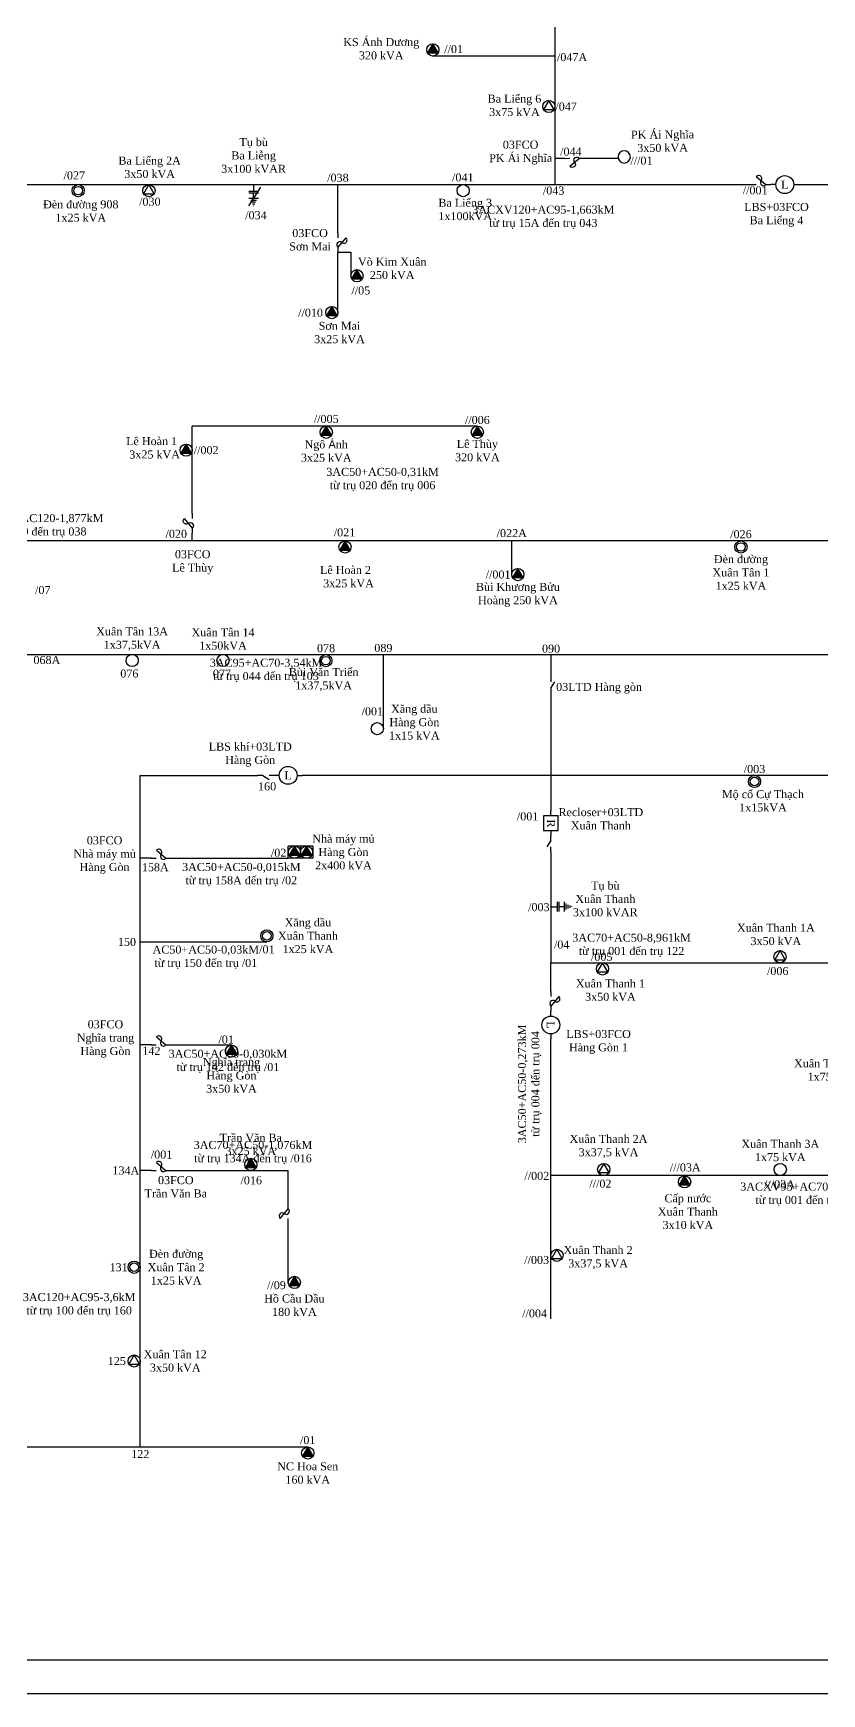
# Model space of a CAD drawing. Extents: x 291 to 2816, y -11 to 1308.
# Drawn here: x 2177.9 to 2414.6, y -10.7 to 487.2 of the extents above; entities that cross this region are included whole.
import ezdxf

# ---------------------------------------------------------------- set-up
doc = ezdxf.new("R2010")
doc.units = 0
doc.header["$MEASUREMENT"] = 0
doc.layers.get('0').update_dxf_attribs({"linetype": 'CONTINUOUS'})
for name, color, linetype in [('472', 4, 'CONTINUOUS'), ('473', 1, 'CONTINUOUS'), ('477', 3, 'CONTINUOUS'), ('KHOANG_CACH', 170, 'CONTINUOUS'), ('TBA', 125, 'CONTINUOUS'), ('THIET_BI', 7, 'CONTINUOUS')]:
    doc.layers.add(name, color=color, linetype=linetype)
doc.styles.add('_VNITIME3_5', font='VNTIME.TTF', dxfattribs={"height": 3.5})

# ---------------------------------------------------------------- blocks, each defined once
blk = doc.blocks.new('TBA_3P_KH')
at = {"layer": 'TBA'}
blk.add_hatch(color=256, dxfattribs=at).paths.add_polyline_path([(3187.12, -1054.35), (3185.53, -1057.1), (3188.71, -1057.1)])
blk.add_lwpolyline([(3187.12, -1054.35), (3185.53, -1057.1), (3188.71, -1057.1)], close=True, dxfattribs=at)
blk.add_circle((3187.12, -1056.19), 1.83, dxfattribs=at)
blk = doc.blocks.new('TBA_1P_KH')
at = {"layer": 'TBA'}
for radius in [1.83, 1.28]:
    blk.add_circle((3182.03, -1056.19), radius, dxfattribs=at)
blk = doc.blocks.new('TBA_3P_DL')
at = {"layer": 'TBA'}
blk.add_lwpolyline([(3171.29, -1054.35), (3169.7, -1057.1), (3172.88, -1057.1)], close=True, dxfattribs=at)
blk.add_circle((3171.29, -1056.19), 1.83, dxfattribs=at)
blk = doc.blocks.new('TBA_1P_DL')
at = {"layer": 'TBA'}
blk.add_circle((3165.97, -1056.19), 1.83, dxfattribs=at)
blk = doc.blocks.new('LBS')
at = {"layer": 'THIET_BI'}
for p, q in [((3348.97, -1069.32), (3347.47, -1069.32)), ((3354.34, -1069.32), (3355.84, -1069.32))]:
    blk.add_line(p, q, dxfattribs=at)
blk.add_circle((3351.65, -1069.32), 2.68, dxfattribs=at)
at = {"layer": 'THIET_BI', "insert": (3351.65, -1069.35), "char_height": 2.39, "width": 4.7726, "attachment_point": 5, "style": '_VNITIME3_5'}
blk.add_mtext('L', dxfattribs=at)
blk = doc.blocks.new('LTD-DS')
at = {"layer": 'THIET_BI'}
for p, q in [((3348.2, -1080.29), (3349.7, -1080.29)), ((3351.65, -1080.29), (3353.16, -1080.29))]:
    blk.add_line(p, q, dxfattribs=at)
blk.add_lwpolyline([(3351.65, -1080.29), (3349.71, -1079.08)], dxfattribs=at)
blk = doc.blocks.new('FCO')
at = {"layer": 'THIET_BI'}
for p, q in [((3349.72, -1089.07), (3352.58, -1091.47)), ((3348.2, -1091.47), (3349.7, -1091.47)), ((3352.58, -1091.47), (3354.08, -1091.47))]:
    blk.add_line(p, q, dxfattribs=at)
for centre, start, end in [((3350.43, -1089.67), 320, 140), ((3351.86, -1090.87), 140, 320)]:
    blk.add_arc(centre, 0.934, start, end, dxfattribs=at)
blk = doc.blocks.new('TU_BU')
at = {"layer": 'THIET_BI'}
blk.add_hatch(color=256, dxfattribs=at).paths.add_polyline_path([(3354.18, -1110.3, 1), (3354.08, -1110.3, 1)])
for points in [[(3354.13, -1110.3), (3354.13, -1112.31)], [(3352.7, -1112.31), (3355.56, -1112.31)], [(3352.7, -1112.82), (3355.56, -1112.82)], [(3352.7, -1114.36), (3355.56, -1114.36)], [(3353.28, -1114.93), (3355.05, -1114.93)], [(3354.13, -1114.36), (3354.13, -1112.82)], [(3353.59, -1115.5), (3354.73, -1115.5)], [(3353.82, -1116.07), (3354.51, -1116.07)], [(3354.11, -1116.64), (3354.22, -1116.64)]]:
    blk.add_lwpolyline(points, dxfattribs=at)
blk.add_circle((3354.13, -1110.3), 0.0497, dxfattribs=at)
blk = doc.blocks.new('RECLOSER')
at = {"layer": 'THIET_BI'}
for p, q in [((3349.82, -1059.39), (3348.32, -1059.39)), ((3354.17, -1059.39), (3355.67, -1059.39))]:
    blk.add_line(p, q, dxfattribs=at)
blk.add_lwpolyline([(3349.82, -1057.22), (3349.82, -1061.57), (3354.17, -1061.57), (3354.17, -1057.22)], close=True, dxfattribs=at)
at = {"layer": 'THIET_BI', "insert": (3352.09, -1059.33), "char_height": 2.39, "width": 4.7726, "attachment_point": 5, "style": '_VNITIME3_5'}
blk.add_mtext('R', dxfattribs=at)
blk = doc.blocks.new('TBA_3P_KHTN')
at = {"layer": 'TBA'}
blk.add_hatch(color=256, dxfattribs=at).paths.add_polyline_path([(3191.96, -1054.35), (3190.36, -1057.08), (3193.56, -1057.08)])
for p, q in [((3193.79, -1054.35), (3190.12, -1054.35)), ((3190.12, -1058.02), (3190.12, -1054.35)), ((3191.96, -1054.35), (3190.36, -1057.08)), ((3193.56, -1057.08), (3191.96, -1054.35)), ((3193.79, -1054.35), (3193.79, -1058.02)), ((3193.79, -1058.02), (3190.12, -1058.02)), ((3190.35, -1057.08), (3193.56, -1057.08))]:
    blk.add_line(p, q, dxfattribs=at)
blk.add_circle((3191.96, -1056.19), 1.83, dxfattribs=at)
blk = doc.blocks.new('TBU_UNG_DONG')
at = {"layer": 'THIET_BI'}
blk.add_hatch(color=256, dxfattribs=at).paths.add_polyline_path([(2721.48, 392.64, 1), (2721.58, 392.64, 1)])
blk.add_line((2723.55, 391.84), (2720.02, 386.29))
for points in [[(2720.1, 390.63), (2722.96, 390.63)], [(2720.1, 390.12), (2722.96, 390.12)], [(2720.1, 388.58), (2722.96, 388.58)], [(2721.53, 392.64), (2721.53, 390.63)], [(2721.53, 388.58), (2721.53, 390.12)], [(2720.67, 388.01), (2722.44, 388.01)], [(2720.98, 387.44), (2722.13, 387.44)], [(2721.21, 386.87), (2721.9, 386.87)], [(2721.5, 386.29), (2721.61, 386.29)]]:
    blk.add_lwpolyline(points, dxfattribs=at)
blk.add_circle((2721.53, 392.64), 0.0497, dxfattribs=at)

msp = doc.modelspace()

# ---------------------------------------------------------------- linework, layer by layer
msp.add_lwpolyline([(2801.05, -0.62), (301.05, -0.68), (301.05, 1298.22), (2801.05, 1298.22)], close=True)
at = {"layer": '472'}
for p, q in [((2337.44, 449.69), (2334.5, 449.69)), ((2334.5, 441.83), (2393.4, 441.82)), ((2407.64, 441.82), (2546.84, 441.79))]:
    msp.add_line(p, q, dxfattribs=at)
for points in [[(2334.5, 788.34), (2334.5, 441.83)], [(2334.5, 480.37), (2297.83, 480.37)], [(2343.31, 449.73), (2353.47, 449.79)], [(1959.88, 441.84), (2334.5, 441.83)], [(2269.37, 427.4), (2269.37, 441.84)], [(2269.37, 403.44), (2269.37, 421.52)], [(2269.37, 421.52), (2273.24, 421.52)], [(2273.24, 421.52), (2273.24, 414.49)]]:
    msp.add_lwpolyline(points, dxfattribs=at)
at = {"layer": '473'}
for points in [[(2225.66, 343.19), (2225.66, 369.39)], [(2311.21, 369.39), (2225.66, 369.39)], [(2703.66, 334.99), (2117, 334.99)], [(2225.66, 334.99), (2225.66, 337.31)], [(2321.53, 324.88), (2321.53, 334.99)], [(2210.07, 63.3), (2210.07, 264.66)], [(2210.07, 264.66), (2245.28, 264.66)], [(2213.38, 239.8), (2210.07, 239.8)], [(2219.25, 239.8), (2254.47, 239.8)], [(2210.07, 214.71), (2248.05, 214.71)], [(2213.38, 183.81), (2210.07, 183.81)], [(2219.25, 183.81), (2237.42, 183.81)], [(2213.38, 146.17), (2210.07, 146.17)], [(2219.09, 146.17), (2254.47, 146.17)], [(2254.47, 136.18), (2254.47, 146.17)], [(2254.47, 112.63), (2254.47, 130.3)], [(2042.96, 63.3), (2260.31, 63.3)]]:
    msp.add_lwpolyline(points, dxfattribs=at)
at = {"layer": '477'}
msp.add_line((2333.25, 300.94), (2333.25, 294.21), dxfattribs=at)
for points in [[(1918.66, 300.94), (2626.84, 300.94)], [(2283.01, 278.67), (2283.01, 300.94)], [(2333.25, 289.63), (2333.25, 254.02)], [(2563.72, 264.65), (2258.61, 264.66)], [(2333.25, 241.72), (2333.25, 208.46)], [(2333.25, 208.46), (2510.76, 208.46)], [(2333.25, 199.88), (2333.25, 208.46)], [(2333.25, 101.74), (2333.25, 185.63)], [(2541.1, 144.63), (2333.25, 144.63)]]:
    msp.add_lwpolyline(points, dxfattribs=at)
at = {"layer": 'THIET_BI'}
msp.add_lwpolyline([(291.05, 1308.16), (2811.05, 1308.16), (2811.05, -10.74), (291.05, -10.74)], close=True, dxfattribs=at)

# ---------------------------------------------------------------- block references
msp.add_blockref('TBU_UNG_DONG', (-477.46, 49.19))
at = {"layer": 'TBA', "color": 128}
for name, p in [('TBA_3P_KH', (-889.29, 1538.39)), ('TBA_3P_DL', (-838.62, 1521.41)), ('TBA_1P_KH', (-990.61, 1496.19)), ('TBA_3P_DL', (-958.63, 1496.19)), ('TBA_1P_DL', (-859.04, 1496.19)), ('TBA_3P_KH', (-912.04, 1470.68)), ('TBA_3P_KH', (-919.58, 1459.62)), ('TBA_3P_KH', (-921.25, 1423.75)), ('TBA_3P_KH', (-875.91, 1423.75)), ('TBA_3P_KH', (-963.29, 1418.36)), ('TBA_3P_KH', (-915.62, 1389.34)), ('TBA_1P_KH', (-791.74, 1389.34)), ('TBA_3P_KH', (-863.75, 1381.07)), ('TBA_1P_DL', (-958.36, 1355.29)), ('TBA_1P_DL', (-931.09, 1355.29)), ('TBA_1P_KH', (-916.3, 1355.25)), ('TBA_1P_DL', (-884.79, 1334.86)), ('TBA_1P_KH', (-787.67, 1319.01)), ('TBA_3P_KHTN', (-935.65, 1297.82)), ('TBA_3P_KHTN', (-931.99, 1297.82)), ('TBA_1P_KH', (-933.98, 1272.73)), ('TBA_3P_DL', (-769.27, 1266.48)), ('TBA_3P_DL', (-822.52, 1262.82)), ('TBA_3P_KH', (-949.7, 1238.16)), ('TBA_3P_KH', (-943.9, 1204.19)), ('TBA_3P_DL', (-822.16, 1202.65)), ('TBA_3P_KH', (-813.73, 1198.98)), ('TBA_1P_DL', (-763.88, 1202.65)), ('TBA_3P_DL', (-836.2, 1176.93)), ('TBA_1P_KH', (-973.8, 1173.35)), ('TBA_3P_KH', (-930.82, 1168.81)), ('TBA_3P_DL', (-963.06, 1145.24)), ('TBA_3P_KH', (-926.81, 1117.65))]:
    msp.add_blockref(name, p, dxfattribs=at)
at = {"layer": 'TBA', "color": 128, "xscale": -1, "rotation": 0.3667033175766576}
msp.add_blockref('TBA_1P_DL', (5514.43, 1526.54), dxfattribs=at)
at = {"layer": 'THIET_BI', "xscale": -1}
for p, rotation in [((-1003.71, -663.19), 180.3667518935787), ((1134.19, 3691.39), 90)]:
    msp.add_blockref('FCO', p, dxfattribs=dict(at, rotation=rotation))
at = {"layer": 'THIET_BI'}
for name, p in [('FCO', (-954.81, 1533.29)), ('LBS', (-948.2, 1511.14)), ('LBS', (-1097.23, 1333.98)), ('FCO', (-1134.83, 1331.27)), ('FCO', (-1134.83, 1275.28)), ('FCO', (-1134.83, 1237.64))]:
    msp.add_blockref(name, p, dxfattribs=at)
for name, p, rotation in [('FCO', (3360.84, 3775.6), 270), ('LTD-DS', (3413.55, 3642.42), 269.9999531597495), ('LTD-DS', (5598.44, -815.63), 180), ('RECLOSER', (3392.65, 3602.34), 270), ('LTD-DS', (1252.96, -3106.48), 90), ('TU_BU', (1222.96, -3128.84), 90), ('FCO', (3424.73, 3548.08), 270), ('LBS', (3402.57, 3541.47), 270), ('FCO', (1163, -3217.9), 90)]:
    msp.add_blockref(name, p, dxfattribs=dict(at, rotation=rotation))

# ---------------------------------------------------------------- texts
at = {"layer": 'KHOANG_CACH', "char_height": 2.4, "attachment_point": 5, "style": '_VNITIME3_5'}
for s, insert, width in [('3ACXV120+AC95-1,663kM\\Ptõ trô 15A ®Õn trô 043', (2331, 432.02), 69.7357), ('3AC50+AC50-0,31kM\\Ptõ trô 020 ®Õn trô 006', (2282.77, 353.37), 69.7357), ('3ACX240+AC120-1,877kM\\Ptõ trô 100 ®Õn trô 038', (2178.09, 339.51), 69.7357), ('3AC95+AC70-3,54kM\\Ptõ trô 044 ®Õn trô 103', (2247.79, 296.14), 46.0123), ('3AC50+AC50-0,015kM\\Ptõ trô 158A ®Õn trô /02', (2240.39, 234.89), 69.7357), ('3AC70+AC50-8,961kM\\Ptõ trô 001 ®Õn trô 122', (2357.48, 213.7), 69.7357), ('AC50+AC50-0,03kM\\Ptõ trô 150 ®Õn trô /01', (2229.73, 210.12), 69.7357), ('3AC50+AC50-0,030kM\\Ptõ trô 142 ®Õn trô /01', (2236.36, 178.89), 69.7357), ('3AC70+AC50-1,076kM\\Ptõ trô 134A ®Õn trô /016', (2243.88, 151.54), 69.7357), ('3ACXV95+AC70-3,323kM\\Ptõ trô 001 ®Õn trô 047', (2410.49, 139.05), 69.7357), ('3AC120+AC95-3,6kM\\Ptõ trô 100 ®Õn trô 160', (2191.71, 105.91), 69.7357)]:
    msp.add_mtext(s, dxfattribs=dict(at, insert=insert, width=width))
at = {"layer": 'KHOANG_CACH', "insert": (2326.92, 172.13), "char_height": 2.4, "width": 69.7357, "attachment_point": 5, "rotation": 90, "style": '_VNITIME3_5'}
msp.add_mtext('3AC50+AC50-0,273kM\\Ptõ trô 004 ®Õn trô 004', dxfattribs=at)
at = {"layer": 'TBA', "color": 128, "char_height": 2.4, "attachment_point": 5, "style": '_VNITIME3_5'}
for s, insert, width in [('{\\fTimes New Roman|b0|i0|c0|p18;KS Ánh Dương\\P320 kVA}', (2282.36, 482.53), 31.2626), ('Ba LiÓng 6\\P3x75 kVA', (2322.34, 465.56), 31.2626), ('/047', (2337.83, 465.22), 31.2626), ('Ba LiÓng 2A\\P3x50 kVA', (2212.87, 446.98), 31.2626), ('/027', (2190.27, 444.55), 31.2626), ('/041', (2306.83, 443.97), 31.2626), ('§Ìn ®\xadêng 908\\P1x25 kVA', (2192.21, 433.87), 31.2626), ('/030', (2212.93, 436.69), 31.2626), ('Ba LiÓng 3\\P1x100kVA', (2307.56, 434.33), 31.2626), ('{\\fTimes New Roman|b0|i0|c0|p18;Võ Kim Xuân\\P250 kVA}', (2285.65, 416.69), 31.2626), ('S¬n Mai\\P3x25 kVA', (2269.84, 397.44), 31.2626), ('//005', (2265.86, 371.54), 31.2626), ('Lª Hoµn 1\\P  3x25 kVA', (2213.47, 362.86), 31.2626), ('Ng« {\\f.VnArialH|b0|i0|c0|p34;¸}nh\\P3x25 kVA', (2265.86, 361.9), 31.2626), ('Lª Thïy\\P320 kVA', (2311.21, 362.04), 31.2626), ('//002', (2229.84, 362.17), 31.2626), ('/021', (2271.36, 337.52), 31.2626), ('/026', (2390.3, 336.97), 31.2626), ('§Ìn ®\xadêng\\PXu©n T©n 1\\P1x25 kVA', (2390.3, 325.48), 31.2626), ('Lª Hoµn 2\\P  3x25 kVA', (2271.64, 324.23), 31.2626), ('{\\fTimes New Roman|b0|i0|c0|p18;Bùi Khương Bửu Hoàng 250 kVA}', (2323.37, 318.79), 31.2626), ('{\\fTimes New Roman|b0|i0|c0|p18;Xuân Tân 13A\\P1x37,5kVA}', (2207.61, 305.55), 31.2626), ('Xu©n T©n 14\\P1x50kVA', (2234.89, 305.54), 31.2626), ('078', (2265.8, 302.78), 5.7418), ('076', (2206.78, 295.19), 5.7418), ('077', (2234.56, 295.18), 5.7418), ('Bïi V¨n TriÓn\\P1x37,5kVA', (2265.08, 293.38), 31.2626), ('X¨ng dÇu\\PHµng Gßn\\P1x15 kVA', (2292.3, 280.59), 31.2626), ('/003', (2394.36, 266.56), 5.7418), ('{\\fTimes New Roman|b0|i0|c0|p18;Mộ cổ Cự Thạch\\P1x15kVA}', (2396.9, 257.01), 31.2626), ('Nhµ m¸y mñ\\PHµng Gßn\\P2x400 kVA', (2271.03, 241.64), 31.2626), ('X¨ng dÇu\\PXu©n Thanh\\P1x25 kVA', (2260.37, 216.54), 31.2626), ('Xu©n Thanh 1A\\P3x50 kVA', (2400.77, 216.94), 31.2626), ('/005', (2348.52, 210.25), 31.2626), ('/006', (2401.33, 205.98), 31.2626), ('Xu©n Thanh 1\\P3x50 kVA', (2351.13, 200.23), 31.2626), ('NghÜa trang\\PHµng Gßn\\P3x50 kVA', (2237.42, 174.66), 31.2626), ('Xu©n Thanh 3D\\P1x75 kVA', (2417.9, 176.26), 31.2626), ('TrÇn V¨n Ba\\P3x25 kVA', (2243.22, 153.98), 31.2626), ('Xu©n Thanh 2A\\P3x37,5 kVA', (2350.56, 153.38), 31.2626), ('Xu©n Thanh 3A\\P1x75 kVA', (2402.1, 152.15), 31.2626), ('///03A', (2373.58, 147.08), 31.2626), ('///02', (2348.13, 142.2), 31.2626), ('///03A', (2401.88, 142.02), 31.2626), ('CÊp n\xadíc\\PXu©n Thanh\\P3x10 kVA', (2374.37, 133.81), 31.2626), ('§Ìn ®\xadêng\\PXu©n T©n 2\\P1x25 kVA', (2220.82, 117.16), 31.2626), ('//003', (2329, 119.34), 31.2626), ('Xu©n Thanh 2\\P3x37,5 kVA', (2347.44, 120.04), 31.2626), ('131', (2203.57, 117.16), 31.2626), ('{\\fTimes New Roman|b0|i0|c0|p18;Hồ Cầu Dầu\\P180 kVA}', (2256.3, 105.76), 31.2626), ('125', (2203.03, 89.05), 8.9818), ('Xu©n T©n 12\\P3x50 kVA', (2220.55, 89.05), 31.2626), ('NC Hoa Sen\\P160 kVA', (2260.31, 55.44), 31.2626)]:
    msp.add_mtext(s, dxfattribs=dict(at, insert=insert, width=width))
at = {"layer": 'TBA', "color": 128, "insert": (2366.77, 454.82), "char_height": 2.4, "width": 31.2626, "attachment_point": 5, "rotation": 0.3667, "style": '_VNITIME3_5'}
msp.add_mtext('{\\fTimes New Roman|b0|i0|c0|p18;PK Ái Nghĩa}\\P3x50 kVA', dxfattribs=at)
at = {"layer": 'THIET_BI', "char_height": 2.4, "attachment_point": 5, "style": '_VNITIME3_5'}
for s, insert, width in [('//01', (2304.09, 482.45), 19.7213), ('/047A', (2339.63, 480.02), 19.7213), ('Tô bï\\PBa LiÔng\\P3x100 kVAR', (2244.07, 450.53), 35.631), ('/038', (2269.37, 443.85), 19.7213), ('/043', (2334.09, 440.02), 19.7213), ('//001', (2394.56, 440.08), 19.7213), ('/034', (2244.77, 432.62), 19.7213), ('LBS+03FCO\\PBa LiÓng 4', (2400.96, 432.73), 19.7213), ('03FCO\\PS¬n Mai', (2261.01, 425.26), 19.7213), ('//05', (2276.24, 410.06), 19.7213), ('//010', (2261.15, 403.38), 19.7213), ('//006', (2311.21, 371.23), 31.2626), ('/020', (2220.87, 337.09), 31.2626), ('/022A', (2321.53, 337.29), 31.2626), ('{\\fTimes New Roman|b0|i0|c0|p18;03FCO\\PLê Thùy}', (2225.79, 328.58), 31.2626), ('//001', (2317.43, 324.88), 31.2626), ('/07', (2180.81, 320.23), 10.0391), ('089', (2283.01, 302.85), 21.1178), ('090', (2333.32, 302.65), 31.2626), ('068A', (2182.03, 299.23), 10.0391), ('{\\fTimes New Roman|b0|i0|c0|p18;03LTD Hàng gòn}', (2347.72, 290.8), 31.2626), ('/001', (2279.69, 283.85), 21.1178), ('LBS khÝ+03LTD\\PHµng Gßn ', (2243.06, 270.9), 25.1398), ('160', (2248.12, 261.36), 31.2626), ('Recloser+03LTD \\PXu©n Thanh ', (2348.26, 251.62), 36.2693), ('/001', (2326.29, 252.35), 31.2626), ('03FCO\\PNhµ m¸y mñ\\PHµng Gßn', (2199.35, 240.78), 19.2178), ('/02', (2251.58, 241.45), 8.9818), ('158A', (2214.56, 237.1), 31.2626), ('Tô bï\\PXu©n Thanh\\P3x100 kVAR', (2349.6, 227.6), 36.2693), ('/003', (2329.66, 225.13), 6.6721), ('150', (2206.07, 214.71), 8.9818), ('/04', (2336.51, 213.89), 25.1398), ('03FCO\\PNghÜa trang\\PHµng Gßn', (2199.61, 185.62), 25.3363), ('/01', (2235.83, 185.44), 8.9818), ('LBS+03FCO\\PHµng Gßn 1', (2347.57, 184.71), 25.1398), ('/001', (2216.45, 150.95), 8.9818), ('{\\fTimes New Roman|b0|i0|c0|p18;03FCO\\PTrần Văn Ba}', (2220.72, 141.26), 19.2178), ('/016', (2243.36, 143.22), 8.9818), ('//002', (2329.04, 144.55), 25.1398), ('//09', (2250.92, 111.77), 8.9818), ('//004', (2328.38, 103.31), 25.1398), ('/01', (2260.31, 65.31), 8.9818)]:
    msp.add_mtext(s, dxfattribs=dict(at, insert=insert, width=width))
for s, insert, width, rotation in [('03FCO\\P{\\fTimes New Roman|b0|i0|c0|p18;PK Ái Nghĩa}', (2324.2, 451.4), 19.7213, 0.3667), ('/044', (2339.26, 451.71), 19.7213, 0.3667), ('///01', (2360.45, 448.98), 19.7213, 0.3667), ('/01', (2248.05, 212.46), 60.8735, 359.0624), ('142', (2213.4, 182.06), 60.8735, 359.0624), ('134A', (2205.73, 146.17), 60.8735, 359.0624), ('122', (2210.07, 61.15), 60.8735, 359.0624)]:
    msp.add_mtext(s, dxfattribs=dict(at, insert=insert, width=width, rotation=rotation))

doc.saveas('drawing.dxf')
